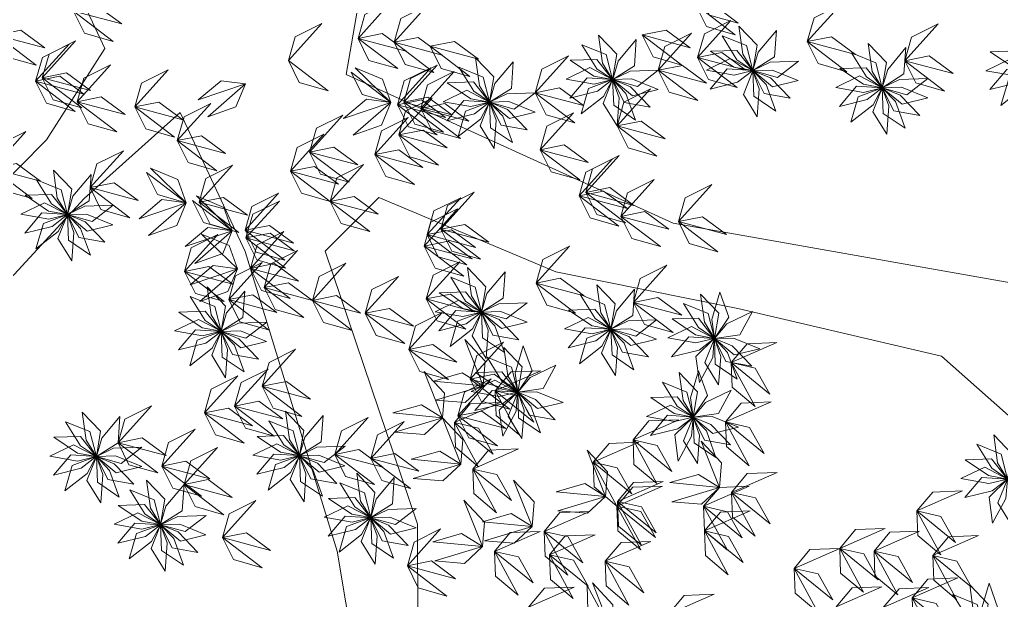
# Model space of a CAD drawing. Header units: inches. Extents: x -173 to 14008, y -3334 to 10368.
# Drawn here: x 6610.5 to 6728.7, y 7983.3 to 8053.2 of the extents above; entities that cross this region are included whole.
import ezdxf

# ---------------------------------------------------------------- set-up
doc = ezdxf.new("R2010")
doc.units = ezdxf.units.IN
doc.header["$MEASUREMENT"] = 0
doc.layers.add('ARREDAMENTO', color=8, linetype='Continuous', lineweight=18)

msp = doc.modelspace()

# ---------------------------------------------------------------- linework, layer by layer
at = {"layer": 'ARREDAMENTO', "linetype": 'Continuous', "lineweight": 0}
for points in [[(6749.89, 8017.94), (6689.24, 8028.67), (6649.84, 8046.57), (6656.78, 8086.57), (6684.99, 8127.3), (6710.78, 8127.4), (6734.62, 8133.3)], [(6539.93, 8123.53), (6550.28, 8115.18), (6563.2, 8108.78), (6573.54, 8103.67), (6580.66, 8095.31), (6593.62, 8079.24), (6603.33, 8069.61), (6616.91, 8058.05), (6620.81, 8049.68), (6613.76, 8038.7), (6600.92, 8025.75), (6589.34, 8018.62), (6551.93, 8021.05), (6535.82, 8017.77)], [(6535.21, 8010.03), (6560.35, 8012.06), (6586.79, 8010.22), (6600.97, 8012.86), (6618.3, 8031.62), (6629.87, 8041.98), (6637.67, 8025.25), (6648.77, 7989.18), (6654.05, 7957.61)], [(6658.57, 7956.98), (6658.43, 7992.44), (6647.34, 8025.28), (6653.77, 8031.76), (6675.08, 8022.81), (6697.02, 8018.38), (6721.54, 8012.67), (6733.83, 8001.76), (6739.04, 7989.53), (6743, 7965.04)]]:
    msp.add_lwpolyline(points, dxfattribs=at)
at = {"layer": 'ARREDAMENTO', "lineweight": 0}
for points in [[(6692.29, 8056.35), (6693.61, 8053.7), (6697.06, 8052.72), (6692.29, 8056.35)], [(6651.28, 8050.91), (6652.09, 8053.77), (6655.3, 8055.37), (6651.28, 8050.91)], [(6691.9, 8054.98), (6693.22, 8052.33), (6696.68, 8051.35), (6691.9, 8054.98)], [(6617.03, 8054.18), (6619.94, 8054.76), (6622.83, 8052.64), (6617.03, 8054.18)], [(6617.03, 8054.18), (6618.35, 8051.53), (6621.81, 8050.55), (6617.03, 8054.18)], [(6655.63, 8050.44), (6656.44, 8053.29), (6659.65, 8054.89), (6655.63, 8050.44)], [(6705.38, 8050.52), (6706.19, 8053.37), (6709.4, 8054.97), (6705.38, 8050.52)], [(6642.89, 8048.24), (6643.7, 8051.1), (6646.91, 8052.7), (6642.89, 8048.24)], [(6692.17, 8048.62), (6692.98, 8051.47), (6696.19, 8053.07), (6692.17, 8048.62)], [(6717.13, 8048.2), (6717.94, 8051.06), (6721.15, 8052.66), (6717.13, 8048.2)], [(6607.76, 8051.3), (6610.67, 8051.88), (6613.56, 8049.76), (6607.76, 8051.3)], [(6651.28, 8050.91), (6654.19, 8051.5), (6657.08, 8049.37), (6651.28, 8050.91)], [(6685.49, 8051.32), (6688.4, 8051.91), (6691.29, 8049.78), (6685.49, 8051.32)], [(6687.44, 8047.07), (6688.24, 8049.93), (6691.45, 8051.53), (6687.44, 8047.07)], [(6697.13, 8052.38), (6697.61, 8049), (6698.82, 8047.04), (6699.34, 8050.08), (6697.13, 8052.38)], [(6701.66, 8051.86), (6699.47, 8049.25), (6698.83, 8047.04), (6701.43, 8048.69), (6701.66, 8051.86)], [(6607.76, 8051.3), (6609.08, 8048.64), (6612.54, 8047.67), (6607.76, 8051.3)], [(6613.26, 8046.16), (6614.07, 8049.01), (6617.28, 8050.61), (6613.26, 8046.16)], [(6651.28, 8050.91), (6652.6, 8048.26), (6656.06, 8047.28), (6651.28, 8050.91)], [(6655.63, 8050.44), (6658.54, 8051.02), (6661.43, 8048.89), (6655.63, 8050.44)], [(6655.63, 8050.44), (6656.95, 8047.78), (6660.41, 8046.8), (6655.63, 8050.44)], [(6659.98, 8049.96), (6662.89, 8050.54), (6665.78, 8048.41), (6659.98, 8049.96)], [(6680.25, 8051.3), (6680.73, 8047.92), (6681.94, 8045.96), (6682.46, 8049), (6680.25, 8051.3)], [(6684.79, 8050.78), (6682.59, 8048.17), (6681.95, 8045.96), (6684.56, 8047.61), (6684.79, 8050.78)], [(6685.49, 8051.32), (6686.81, 8048.67), (6690.27, 8047.69), (6685.49, 8051.32)], [(6695.11, 8051.23), (6696.91, 8048.34), (6698.82, 8047.04), (6698.05, 8050.03), (6695.11, 8051.23)], [(6705.38, 8050.52), (6708.29, 8051.11), (6711.18, 8048.98), (6705.38, 8050.52)], [(6705.38, 8050.52), (6706.7, 8047.87), (6710.15, 8046.89), (6705.38, 8050.52)], [(6712.72, 8050.3), (6713.19, 8046.93), (6714.41, 8044.97), (6714.92, 8048.01), (6712.72, 8050.3)], [(6612.46, 8045.75), (6613.27, 8048.61), (6616.48, 8050.21), (6612.46, 8045.75)], [(6659.98, 8049.96), (6661.3, 8047.3), (6664.76, 8046.33), (6659.98, 8049.96)], [(6678.23, 8050.15), (6680.03, 8047.26), (6681.94, 8045.96), (6681.17, 8048.95), (6678.23, 8050.15)], [(6692.17, 8048.62), (6695.07, 8049.2), (6697.96, 8047.08), (6692.17, 8048.62)], [(6693.72, 8049.35), (6696.55, 8047.45), (6698.82, 8047.04), (6696.9, 8049.46), (6693.72, 8049.35)], [(6710.69, 8049.16), (6712.49, 8046.26), (6714.4, 8044.97), (6713.64, 8047.96), (6710.69, 8049.16)], [(6717.25, 8049.79), (6715.06, 8047.18), (6714.41, 8044.96), (6717.02, 8046.62), (6717.25, 8049.79)], [(6727.39, 8049.3), (6730.21, 8047.39), (6732.48, 8046.99), (6730.57, 8049.4), (6727.39, 8049.3)], [(6642.89, 8048.24), (6644.21, 8045.59), (6647.67, 8044.61), (6642.89, 8048.24)], [(6665.44, 8048.58), (6665.91, 8045.21), (6667.13, 8043.25), (6667.64, 8046.29), (6665.44, 8048.58)], [(6669.97, 8048.07), (6667.77, 8045.46), (6667.13, 8043.24), (6669.74, 8044.89), (6669.97, 8048.07)], [(6672.62, 8044.36), (6673.42, 8047.21), (6676.63, 8048.81), (6672.62, 8044.36)], [(6676.84, 8048.27), (6679.67, 8046.37), (6681.94, 8045.96), (6680.02, 8048.38), (6676.84, 8048.27)], [(6692.17, 8048.62), (6693.49, 8045.96), (6696.94, 8044.99), (6692.17, 8048.62)], [(6693.22, 8047.08), (6696.57, 8046.49), (6698.81, 8047.04), (6696.08, 8048.47), (6693.22, 8047.08)], [(6704.31, 8048.15), (6700.91, 8048.03), (6698.83, 8047.03), (6701.8, 8046.2), (6704.31, 8048.15)], [(6717.13, 8048.2), (6720.04, 8048.79), (6722.93, 8046.66), (6717.13, 8048.2)], [(6717.13, 8048.2), (6718.45, 8045.55), (6721.91, 8044.57), (6717.13, 8048.2)], [(6726.88, 8047.02), (6730.24, 8046.43), (6732.48, 8046.98), (6729.75, 8048.41), (6726.88, 8047.02)], [(6613.26, 8046.16), (6616.17, 8046.75), (6619.06, 8044.62), (6613.26, 8046.16)], [(6617.47, 8043.28), (6618.27, 8046.13), (6621.48, 8047.73), (6617.47, 8043.28)], [(6624.4, 8042.66), (6625.21, 8045.51), (6628.42, 8047.11), (6624.4, 8042.66)], [(6650.46, 8046.82), (6651.78, 8044.17), (6655.23, 8043.19), (6650.46, 8046.82)], [(6655.23, 8043.19), (6654.23, 8045.98), (6650.92, 8047.36), (6655.23, 8043.19)], [(6656.02, 8042.92), (6656.82, 8045.78), (6660.04, 8047.38), (6656.02, 8042.92)], [(6656.8, 8043.24), (6657.6, 8046.09), (6660.82, 8047.69), (6656.8, 8043.24)], [(6658.84, 8042.48), (6659.64, 8045.33), (6662.86, 8046.93), (6658.84, 8042.48)], [(6663.41, 8047.43), (6665.21, 8044.54), (6667.12, 8043.25), (6666.35, 8046.23), (6663.41, 8047.43)], [(6676.34, 8046), (6679.7, 8045.41), (6681.94, 8045.96), (6679.2, 8047.39), (6676.34, 8046)], [(6687.44, 8047.07), (6684.03, 8046.95), (6681.95, 8045.95), (6684.92, 8045.12), (6687.44, 8047.07)], [(6687.44, 8047.07), (6690.34, 8047.66), (6693.23, 8045.53), (6687.44, 8047.07)], [(6687.44, 8047.07), (6688.76, 8044.42), (6692.21, 8043.44), (6687.44, 8047.07)], [(6693.68, 8044.79), (6696.99, 8045.62), (6698.81, 8047.03), (6695.73, 8047.23), (6693.68, 8044.79)], [(6699.36, 8041.45), (6699.6, 8044.85), (6698.82, 8047.02), (6697.68, 8044.16), (6699.36, 8041.45)], [(6701.58, 8042.16), (6700.42, 8045.36), (6698.82, 8047.02), (6698.95, 8043.94), (6701.58, 8042.16)], [(6704.29, 8045.82), (6701.13, 8047.1), (6698.83, 8047.03), (6701.2, 8045.06), (6704.29, 8045.82)], [(6703.33, 8043.7), (6700.96, 8046.15), (6698.83, 8047.02), (6700.2, 8044.26), (6703.33, 8043.7)], [(6709.3, 8047.28), (6712.13, 8045.38), (6714.4, 8044.97), (6712.48, 8047.38), (6709.3, 8047.28)], [(6727.35, 8044.74), (6730.66, 8045.56), (6732.48, 8046.98), (6729.4, 8047.17), (6727.35, 8044.74)], [(6728.7, 8042.84), (6731.39, 8044.94), (6732.48, 8046.98), (6729.59, 8045.9), (6728.7, 8042.84)], [(6612.46, 8045.75), (6615.36, 8046.34), (6618.25, 8044.21), (6612.46, 8045.75)], [(6612.46, 8045.75), (6613.78, 8043.1), (6617.23, 8042.12), (6612.46, 8045.75)], [(6613.26, 8046.16), (6614.58, 8043.51), (6618.04, 8042.53), (6613.26, 8046.16)], [(6637.72, 8045.42), (6634.78, 8045.81), (6632.04, 8043.49), (6637.72, 8045.42)], [(6662.02, 8045.56), (6664.85, 8043.65), (6667.12, 8043.24), (6665.2, 8045.66), (6662.02, 8045.56)], [(6676.8, 8043.72), (6680.11, 8044.54), (6681.93, 8045.95), (6678.86, 8046.15), (6676.8, 8043.72)], [(6678.16, 8041.82), (6680.84, 8043.92), (6681.93, 8045.95), (6679.04, 8044.87), (6678.16, 8041.82)], [(6682.48, 8040.37), (6682.72, 8043.77), (6681.94, 8045.94), (6680.8, 8043.08), (6682.48, 8040.37)], [(6684.71, 8041.08), (6683.54, 8044.28), (6681.94, 8045.94), (6682.07, 8042.86), (6684.71, 8041.08)], [(6687.42, 8044.74), (6684.26, 8046.02), (6681.95, 8045.95), (6684.33, 8043.98), (6687.42, 8044.74)], [(6686.45, 8042.62), (6684.08, 8045.07), (6681.95, 8045.94), (6683.32, 8043.18), (6686.45, 8042.62)], [(6708.8, 8045.01), (6712.16, 8044.41), (6714.4, 8044.96), (6711.66, 8046.39), (6708.8, 8045.01)], [(6719.9, 8046.08), (6716.49, 8045.96), (6714.41, 8044.96), (6717.38, 8044.13), (6719.9, 8046.08)], [(6637.72, 8045.42), (6636.58, 8042.68), (6633.2, 8041.48), (6637.72, 8045.42)], [(6661.52, 8043.28), (6664.88, 8042.69), (6667.12, 8043.24), (6664.38, 8044.67), (6661.52, 8043.28)], [(6672.62, 8044.36), (6669.21, 8044.24), (6667.13, 8043.23), (6670.1, 8042.4), (6672.62, 8044.36)], [(6672.62, 8044.36), (6675.52, 8044.94), (6678.41, 8042.81), (6672.62, 8044.36)], [(6672.62, 8044.36), (6673.94, 8041.7), (6677.39, 8040.73), (6672.62, 8044.36)], [(6682.48, 8040.37), (6683.29, 8043.23), (6686.5, 8044.83), (6682.48, 8040.37)], [(6709.27, 8042.72), (6712.57, 8043.55), (6714.4, 8044.96), (6711.32, 8045.15), (6709.27, 8042.72)], [(6710.62, 8040.83), (6713.31, 8042.92), (6714.4, 8044.96), (6711.51, 8043.88), (6710.62, 8040.83)], [(6714.95, 8039.38), (6715.18, 8042.78), (6714.4, 8044.95), (6713.27, 8042.08), (6714.95, 8039.38)], [(6719.88, 8043.75), (6716.72, 8045.03), (6714.41, 8044.95), (6716.79, 8042.99), (6719.88, 8043.75)], [(6717.17, 8040.08), (6716, 8043.29), (6714.41, 8044.95), (6714.53, 8041.87), (6717.17, 8040.08)], [(6718.91, 8041.63), (6716.54, 8044.08), (6714.41, 8044.95), (6715.78, 8042.19), (6718.91, 8041.63)], [(6617.47, 8043.28), (6620.37, 8043.86), (6623.26, 8041.73), (6617.47, 8043.28)], [(6617.47, 8043.28), (6618.79, 8040.62), (6622.24, 8039.64), (6617.47, 8043.28)], [(6624.4, 8042.66), (6627.31, 8043.24), (6630.2, 8041.11), (6624.4, 8042.66)], [(6655.23, 8043.19), (6652.29, 8043.58), (6649.55, 8041.26), (6655.23, 8043.19)], [(6655.23, 8043.19), (6654.09, 8040.45), (6650.71, 8039.25), (6655.23, 8043.19)], [(6656.02, 8042.92), (6658.92, 8043.51), (6661.81, 8041.38), (6656.02, 8042.92)], [(6656.2, 8039.28), (6657.01, 8042.13), (6660.22, 8043.73), (6656.2, 8039.28)], [(6656.8, 8043.24), (6659.7, 8043.83), (6662.59, 8041.7), (6656.8, 8043.24)], [(6656.8, 8043.24), (6658.12, 8040.59), (6661.57, 8039.61), (6656.8, 8043.24)], [(6661.98, 8041), (6665.29, 8041.82), (6667.11, 8043.24), (6664.04, 8043.43), (6661.98, 8041)], [(6663.34, 8039.1), (6666.03, 8041.2), (6667.12, 8043.23), (6664.22, 8042.16), (6663.34, 8039.1)], [(6667.66, 8037.66), (6667.9, 8041.06), (6667.12, 8043.23), (6665.98, 8040.36), (6667.66, 8037.66)], [(6669.89, 8038.36), (6668.72, 8041.56), (6667.12, 8043.23), (6667.25, 8040.15), (6669.89, 8038.36)], [(6672.6, 8042.03), (6669.44, 8043.3), (6667.13, 8043.23), (6669.51, 8041.26), (6672.6, 8042.03)], [(6671.63, 8039.91), (6669.26, 8042.36), (6667.13, 8043.23), (6668.5, 8040.47), (6671.63, 8039.91)], [(6624.4, 8042.66), (6625.72, 8040), (6629.17, 8039.03), (6624.4, 8042.66)], [(6629.52, 8038.61), (6630.33, 8041.46), (6633.54, 8043.06), (6629.52, 8038.61)], [(6656.02, 8042.92), (6657.34, 8040.27), (6660.79, 8039.29), (6656.02, 8042.92)], [(6658.84, 8042.48), (6661.74, 8043.06), (6664.63, 8040.94), (6658.84, 8042.48)], [(6658.84, 8042.48), (6660.16, 8039.82), (6663.61, 8038.85), (6658.84, 8042.48)], [(6645.45, 8037.23), (6646.26, 8040.08), (6649.47, 8041.68), (6645.45, 8037.23)], [(6653.29, 8036.93), (6654.1, 8039.78), (6657.31, 8041.38), (6653.29, 8036.93)], [(6673.21, 8037.49), (6674.02, 8040.35), (6677.23, 8041.94), (6673.21, 8037.49)], [(6682.48, 8040.37), (6685.39, 8040.96), (6688.28, 8038.83), (6682.48, 8040.37)], [(6607.26, 8035.26), (6608.07, 8038.11), (6611.28, 8039.71), (6607.26, 8035.26)], [(6656.2, 8039.28), (6659.11, 8039.87), (6662, 8037.74), (6656.2, 8039.28)], [(6682.48, 8040.37), (6683.8, 8037.72), (6687.26, 8036.74), (6682.48, 8040.37)], [(6629.52, 8038.61), (6632.43, 8039.19), (6635.32, 8037.06), (6629.52, 8038.61)], [(6629.52, 8038.61), (6630.84, 8035.95), (6634.29, 8034.97), (6629.52, 8038.61)], [(6643.14, 8034.91), (6643.95, 8037.76), (6647.16, 8039.36), (6643.14, 8034.91)], [(6656.2, 8039.28), (6657.52, 8036.63), (6660.97, 8035.65), (6656.2, 8039.28)], [(6619.01, 8032.94), (6619.82, 8035.79), (6623.03, 8037.39), (6619.01, 8032.94)], [(6645.45, 8037.23), (6648.36, 8037.81), (6651.25, 8035.68), (6645.45, 8037.23)], [(6653.29, 8036.93), (6656.2, 8037.51), (6659.08, 8035.38), (6653.29, 8036.93)], [(6673.21, 8037.49), (6676.12, 8038.08), (6679.01, 8035.95), (6673.21, 8037.49)], [(6673.21, 8037.49), (6674.53, 8034.84), (6677.99, 8033.86), (6673.21, 8037.49)], [(6645.45, 8037.23), (6646.77, 8034.57), (6650.22, 8033.6), (6645.45, 8037.23)], [(6653.29, 8036.93), (6654.61, 8034.27), (6658.06, 8033.3), (6653.29, 8036.93)], [(6677.91, 8031.95), (6678.72, 8034.8), (6681.93, 8036.4), (6677.91, 8031.95)], [(6678.71, 8032.36), (6679.52, 8035.21), (6682.73, 8036.81), (6678.71, 8032.36)], [(6607.26, 8035.26), (6610.17, 8035.84), (6613.06, 8033.71), (6607.26, 8035.26)], [(6607.26, 8035.26), (6608.58, 8032.6), (6612.03, 8031.63), (6607.26, 8035.26)], [(6614.6, 8035.04), (6615.07, 8031.66), (6616.29, 8029.7), (6616.8, 8032.74), (6614.6, 8035.04)], [(6630.59, 8031.13), (6629.6, 8033.92), (6626.29, 8035.3), (6630.59, 8031.13)], [(6632.16, 8031.18), (6632.97, 8034.03), (6636.18, 8035.63), (6632.16, 8031.18)], [(6632.16, 8031.18), (6632.97, 8034.03), (6636.18, 8035.63), (6632.16, 8031.18)], [(6643.14, 8034.91), (6646.05, 8035.49), (6648.94, 8033.37), (6643.14, 8034.91)], [(6643.14, 8034.91), (6644.46, 8032.26), (6647.91, 8031.28), (6643.14, 8034.91)], [(6647.91, 8031.28), (6648.72, 8034.13), (6651.93, 8035.73), (6647.91, 8031.28)], [(6612.57, 8033.89), (6614.38, 8031), (6616.28, 8029.7), (6615.52, 8032.69), (6612.57, 8033.89)], [(6619.13, 8034.53), (6616.94, 8031.91), (6616.29, 8029.7), (6618.9, 8031.35), (6619.13, 8034.53)], [(6625.82, 8034.76), (6627.14, 8032.1), (6630.59, 8031.13), (6625.82, 8034.76)], [(6682.92, 8029.47), (6683.72, 8032.32), (6686.93, 8033.92), (6682.92, 8029.47)], [(6619.01, 8032.94), (6621.92, 8033.52), (6624.81, 8031.4), (6619.01, 8032.94)], [(6619.01, 8032.94), (6620.33, 8030.29), (6623.79, 8029.31), (6619.01, 8032.94)], [(6677.91, 8031.95), (6680.82, 8032.53), (6683.71, 8030.41), (6677.91, 8031.95)], [(6678.71, 8032.36), (6681.62, 8032.94), (6684.51, 8030.81), (6678.71, 8032.36)], [(6689.85, 8028.85), (6690.66, 8031.7), (6693.87, 8033.3), (6689.85, 8028.85)], [(6611.18, 8032.02), (6614.01, 8030.11), (6616.28, 8029.7), (6614.36, 8032.12), (6611.18, 8032.02)], [(6630.59, 8031.13), (6627.66, 8031.52), (6624.91, 8029.2), (6630.59, 8031.13)], [(6631.36, 8031.39), (6632.68, 8028.74), (6636.13, 8027.76), (6631.36, 8031.39)], [(6636.13, 8027.76), (6635.14, 8030.56), (6631.83, 8031.94), (6636.13, 8027.76)], [(6632.16, 8031.18), (6635.07, 8031.76), (6637.96, 8029.64), (6632.16, 8031.18)], [(6632.16, 8031.18), (6635.07, 8031.76), (6637.96, 8029.64), (6632.16, 8031.18)], [(6637.7, 8027.82), (6638.51, 8030.67), (6641.72, 8032.27), (6637.7, 8027.82)], [(6647.91, 8031.28), (6650.82, 8031.86), (6653.71, 8029.74), (6647.91, 8031.28)], [(6659.62, 8027.28), (6660.42, 8030.13), (6663.64, 8031.73), (6659.62, 8027.28)], [(6661.24, 8027.94), (6662.05, 8030.79), (6665.26, 8032.39), (6661.24, 8027.94)], [(6677.91, 8031.95), (6679.23, 8029.3), (6682.68, 8028.32), (6677.91, 8031.95)], [(6678.71, 8032.36), (6680.03, 8029.7), (6683.49, 8028.72), (6678.71, 8032.36)], [(6610.68, 8029.74), (6614.04, 8029.15), (6616.28, 8029.7), (6613.54, 8031.13), (6610.68, 8029.74)], [(6621.78, 8030.82), (6618.37, 8030.7), (6616.29, 8029.69), (6619.27, 8028.86), (6621.78, 8030.82)], [(6630.59, 8031.13), (6629.45, 8028.39), (6626.07, 8027.19), (6630.59, 8031.13)], [(6632.16, 8031.18), (6633.48, 8028.53), (6636.94, 8027.55), (6632.16, 8031.18)], [(6632.16, 8031.18), (6633.48, 8028.53), (6636.94, 8027.55), (6632.16, 8031.18)], [(6637.79, 8026.88), (6638.6, 8029.73), (6641.81, 8031.33), (6637.79, 8026.88)], [(6647.91, 8031.28), (6649.24, 8028.62), (6652.69, 8027.65), (6647.91, 8031.28)], [(6659.23, 8025.91), (6660.04, 8028.77), (6663.25, 8030.37), (6659.23, 8025.91)], [(6611.15, 8027.46), (6614.45, 8028.28), (6616.28, 8029.7), (6613.2, 8029.89), (6611.15, 8027.46)], [(6612.5, 8025.56), (6615.19, 8027.66), (6616.28, 8029.69), (6613.39, 8028.62), (6612.5, 8025.56)], [(6616.83, 8024.12), (6617.06, 8027.52), (6616.28, 8029.69), (6615.15, 8026.82), (6616.83, 8024.12)], [(6621.76, 8028.48), (6618.6, 8029.76), (6616.29, 8029.69), (6618.67, 8027.72), (6621.76, 8028.48)], [(6619.05, 8024.82), (6617.88, 8028.02), (6616.29, 8029.69), (6616.42, 8026.6), (6619.05, 8024.82)], [(6620.79, 8026.36), (6618.43, 8028.82), (6616.29, 8029.69), (6617.66, 8026.92), (6620.79, 8026.36)], [(6682.92, 8029.47), (6685.82, 8030.05), (6688.71, 8027.93), (6682.92, 8029.47)], [(6682.92, 8029.47), (6684.24, 8026.82), (6687.69, 8025.84), (6682.92, 8029.47)], [(6689.85, 8028.85), (6692.76, 8029.44), (6695.65, 8027.31), (6689.85, 8028.85)], [(6636.13, 8027.76), (6633.19, 8028.15), (6630.45, 8025.84), (6636.13, 8027.76)], [(6637.7, 8027.82), (6640.61, 8028.4), (6643.5, 8026.27), (6637.7, 8027.82)], [(6637.7, 8027.82), (6639.02, 8025.16), (6642.47, 8024.19), (6637.7, 8027.82)], [(6659.62, 8027.28), (6662.52, 8027.87), (6665.41, 8025.74), (6659.62, 8027.28)], [(6661.24, 8027.94), (6664.15, 8028.52), (6667.04, 8026.39), (6661.24, 8027.94)], [(6661.24, 8027.94), (6662.56, 8025.28), (6666.01, 8024.31), (6661.24, 8027.94)], [(6689.85, 8028.85), (6691.17, 8026.2), (6694.62, 8025.22), (6689.85, 8028.85)], [(6630.39, 8022.85), (6631.2, 8025.7), (6634.41, 8027.3), (6630.39, 8022.85)], [(6636.13, 8027.76), (6634.99, 8025.03), (6631.61, 8023.82), (6636.13, 8027.76)], [(6636.76, 8023.17), (6635.76, 8025.96), (6632.45, 8027.34), (6636.76, 8023.17)], [(6637.79, 8026.88), (6640.7, 8027.46), (6643.59, 8025.34), (6637.79, 8026.88)], [(6637.79, 8026.88), (6639.11, 8024.23), (6642.56, 8023.25), (6637.79, 8026.88)], [(6638.32, 8023.22), (6639.13, 8026.07), (6642.34, 8027.67), (6638.32, 8023.22)], [(6659.62, 8027.28), (6660.94, 8024.63), (6664.39, 8023.65), (6659.62, 8027.28)], [(6659.23, 8025.91), (6662.14, 8026.5), (6665.03, 8024.37), (6659.23, 8025.91)], [(6659.23, 8025.91), (6660.55, 8023.26), (6664.01, 8022.28), (6659.23, 8025.91)], [(6672.71, 8021.45), (6673.52, 8024.3), (6676.73, 8025.9), (6672.71, 8021.45)], [(6639.99, 8020.92), (6640.8, 8023.77), (6644.01, 8025.37), (6639.99, 8020.92)], [(6630.39, 8022.85), (6633.3, 8023.43), (6636.19, 8021.31), (6630.39, 8022.85)], [(6636.76, 8023.17), (6633.82, 8023.56), (6631.08, 8021.24), (6636.76, 8023.17)], [(6636.76, 8023.17), (6635.62, 8020.43), (6632.24, 8019.23), (6636.76, 8023.17)], [(6635.72, 8019.46), (6636.53, 8022.31), (6639.74, 8023.91), (6635.72, 8019.46)], [(6638.32, 8023.22), (6641.23, 8023.81), (6644.12, 8021.68), (6638.32, 8023.22)], [(6638.32, 8023.22), (6639.64, 8020.57), (6643.1, 8019.59), (6638.32, 8023.22)], [(6645.79, 8019.37), (6646.6, 8022.23), (6649.81, 8023.83), (6645.79, 8019.37)], [(6659.5, 8019.55), (6660.31, 8022.4), (6663.52, 8024), (6659.5, 8019.55)], [(6664.46, 8023.31), (6664.94, 8019.93), (6666.15, 8017.97), (6666.67, 8021.01), (6664.46, 8023.31)], [(6684.46, 8019.13), (6685.27, 8021.99), (6688.48, 8023.59), (6684.46, 8019.13)], [(6630.39, 8022.85), (6631.71, 8020.19), (6635.17, 8019.22), (6630.39, 8022.85)], [(6652.15, 8017.81), (6652.96, 8020.66), (6656.17, 8022.26), (6652.15, 8017.81)], [(6662.44, 8022.16), (6664.24, 8019.27), (6666.15, 8017.97), (6665.38, 8020.96), (6662.44, 8022.16)], [(6668.99, 8022.79), (6666.8, 8020.18), (6666.16, 8017.97), (6668.76, 8019.62), (6668.99, 8022.79)], [(6672.71, 8021.45), (6675.62, 8022.04), (6678.51, 8019.91), (6672.71, 8021.45)], [(6633.11, 8020.99), (6633.59, 8017.61), (6634.8, 8015.65), (6635.32, 8018.69), (6633.11, 8020.99)], [(6639.99, 8020.92), (6642.9, 8021.5), (6645.79, 8019.37), (6639.99, 8020.92)], [(6639.99, 8020.92), (6641.32, 8018.26), (6644.77, 8017.29), (6639.99, 8020.92)], [(6672.71, 8021.45), (6674.03, 8018.8), (6677.48, 8017.82), (6672.71, 8021.45)], [(6680.05, 8021.23), (6680.52, 8017.86), (6681.74, 8015.9), (6682.25, 8018.94), (6680.05, 8021.23)], [(6684.58, 8020.72), (6682.39, 8018.11), (6681.74, 8015.89), (6684.35, 8017.55), (6684.58, 8020.72)], [(6631.08, 8019.84), (6632.89, 8016.95), (6634.8, 8015.65), (6634.03, 8018.64), (6631.08, 8019.84)], [(6637.64, 8020.47), (6635.45, 8017.86), (6634.81, 8015.65), (6637.41, 8017.3), (6637.64, 8020.47)], [(6635.72, 8019.46), (6638.63, 8020.04), (6641.52, 8017.91), (6635.72, 8019.46)], [(6645.79, 8019.37), (6648.7, 8019.96), (6651.59, 8017.83), (6645.79, 8019.37)], [(6659.5, 8019.55), (6662.41, 8020.13), (6665.3, 8018.01), (6659.5, 8019.55)], [(6659.5, 8019.55), (6660.82, 8016.89), (6664.27, 8015.92), (6659.5, 8019.55)], [(6661.05, 8020.28), (6663.88, 8018.38), (6666.15, 8017.97), (6664.23, 8020.39), (6661.05, 8020.28)], [(6678.02, 8020.09), (6679.83, 8017.19), (6681.73, 8015.9), (6680.97, 8018.89), (6678.02, 8020.09)], [(6684.46, 8019.13), (6687.37, 8019.72), (6690.26, 8017.59), (6684.46, 8019.13)], [(6692.53, 8020.13), (6692.98, 8016.76), (6694.19, 8014.79), (6694.72, 8017.83), (6692.53, 8020.13)], [(6694.85, 8020.35), (6693.89, 8017.08), (6694.19, 8014.79), (6695.91, 8017.35), (6694.85, 8020.35)], [(6635.72, 8019.46), (6637.04, 8016.8), (6640.5, 8015.83), (6635.72, 8019.46)], [(6645.79, 8019.37), (6647.11, 8016.72), (6650.56, 8015.74), (6645.79, 8019.37)], [(6652.15, 8017.81), (6655.06, 8018.39), (6657.95, 8016.26), (6652.15, 8017.81)], [(6660.55, 8018.01), (6663.9, 8017.42), (6666.14, 8017.97), (6663.41, 8019.4), (6660.55, 8018.01)], [(6671.64, 8019.08), (6668.24, 8018.96), (6666.16, 8017.96), (6669.13, 8017.13), (6671.64, 8019.08)], [(6684.46, 8019.13), (6685.78, 8016.48), (6689.24, 8015.5), (6684.46, 8019.13)], [(6690.49, 8018.99), (6692.29, 8016.1), (6694.19, 8014.79), (6693.43, 8017.78), (6690.49, 8018.99)], [(6629.7, 8017.96), (6632.53, 8016.06), (6634.8, 8015.65), (6632.88, 8018.07), (6629.7, 8017.96)], [(6652.15, 8017.81), (6653.48, 8015.15), (6656.93, 8014.18), (6652.15, 8017.81)], [(6657.39, 8013.47), (6658.2, 8016.32), (6661.41, 8017.92), (6657.39, 8013.47)], [(6661.01, 8015.72), (6664.32, 8016.55), (6666.14, 8017.96), (6663.07, 8018.16), (6661.01, 8015.72)], [(6662.37, 8013.83), (6665.05, 8015.93), (6666.14, 8017.96), (6663.25, 8016.88), (6662.37, 8013.83)], [(6666.69, 8012.38), (6666.93, 8015.78), (6666.15, 8017.95), (6665.01, 8015.09), (6666.69, 8012.38)], [(6668.92, 8013.09), (6667.75, 8016.29), (6666.15, 8017.95), (6666.28, 8014.87), (6668.92, 8013.09)], [(6671.63, 8016.75), (6668.47, 8018.03), (6666.16, 8017.96), (6668.54, 8015.99), (6671.63, 8016.75)], [(6670.66, 8014.63), (6668.29, 8017.08), (6666.16, 8017.95), (6667.53, 8015.19), (6670.66, 8014.63)], [(6676.13, 8015.94), (6679.49, 8015.34), (6681.73, 8015.89), (6678.99, 8017.32), (6676.13, 8015.94)], [(6676.63, 8018.21), (6679.46, 8016.3), (6681.73, 8015.9), (6679.81, 8018.31), (6676.63, 8018.21)], [(6689.1, 8017.13), (6691.92, 8015.21), (6694.18, 8014.79), (6692.28, 8017.22), (6689.1, 8017.13)], [(6698.77, 8018.02), (6695.7, 8016.54), (6694.2, 8014.78), (6697.25, 8015.22), (6698.77, 8018.02)], [(6629.2, 8015.69), (6632.55, 8015.1), (6634.79, 8015.65), (6632.06, 8017.08), (6629.2, 8015.69)], [(6640.29, 8016.76), (6636.89, 8016.64), (6634.81, 8015.64), (6637.78, 8014.81), (6640.29, 8016.76)], [(6676.6, 8013.65), (6679.9, 8014.48), (6681.73, 8015.89), (6678.65, 8016.08), (6676.6, 8013.65)], [(6687.23, 8017.01), (6683.82, 8016.89), (6681.74, 8015.89), (6684.72, 8015.06), (6687.23, 8017.01)], [(6688.58, 8014.85), (6691.94, 8014.25), (6694.18, 8014.79), (6691.45, 8016.23), (6688.58, 8014.85)], [(6629.66, 8013.4), (6632.97, 8014.23), (6634.79, 8015.64), (6631.71, 8015.84), (6629.66, 8013.4)], [(6631.02, 8011.51), (6633.7, 8013.61), (6634.79, 8015.64), (6631.9, 8014.56), (6631.02, 8011.51)], [(6635.34, 8010.06), (6635.58, 8013.46), (6634.8, 8015.63), (6633.66, 8012.77), (6635.34, 8010.06)], [(6637.56, 8010.77), (6636.4, 8013.97), (6634.8, 8015.63), (6634.93, 8012.55), (6637.56, 8010.77)], [(6639.31, 8012.31), (6636.94, 8014.76), (6634.8, 8015.63), (6636.18, 8012.87), (6639.31, 8012.31)], [(6640.27, 8014.43), (6637.11, 8015.71), (6634.81, 8015.64), (6637.18, 8013.67), (6640.27, 8014.43)], [(6677.95, 8011.75), (6680.64, 8013.85), (6681.73, 8015.89), (6678.84, 8014.81), (6677.95, 8011.75)], [(6682.28, 8010.31), (6682.51, 8013.71), (6681.73, 8015.88), (6680.6, 8013.01), (6682.28, 8010.31)], [(6687.21, 8014.68), (6684.05, 8015.96), (6681.74, 8015.88), (6684.12, 8013.92), (6687.21, 8014.68)], [(6684.5, 8011.01), (6683.33, 8014.22), (6681.74, 8015.88), (6681.87, 8012.8), (6684.5, 8011.01)], [(6686.24, 8012.56), (6683.88, 8015.01), (6681.74, 8015.88), (6683.11, 8013.12), (6686.24, 8012.56)], [(6689.04, 8012.57), (6692.35, 8013.38), (6694.18, 8014.78), (6691.1, 8014.99), (6689.04, 8012.57)], [(6699.66, 8013.55), (6696.5, 8014.84), (6694.2, 8014.78), (6696.56, 8012.8), (6699.66, 8013.55)], [(6657.39, 8013.47), (6660.3, 8014.05), (6663.19, 8011.92), (6657.39, 8013.47)], [(6666.34, 8009.08), (6666.58, 8012.04), (6664.13, 8014.66), (6666.34, 8009.08)], [(6664.78, 8009.9), (6665.58, 8012.75), (6668.79, 8014.35), (6664.78, 8009.9)], [(6668.85, 8013.68), (6669.3, 8010.3), (6670.51, 8008.33), (6671.04, 8011.37), (6668.85, 8013.68)], [(6671.17, 8013.89), (6670.21, 8010.62), (6670.51, 8008.33), (6672.23, 8010.89), (6671.17, 8013.89)], [(6692.39, 8009.47), (6694, 8012.48), (6694.18, 8014.78), (6691.97, 8012.63), (6692.39, 8009.47)], [(6694.7, 8009.2), (6694.96, 8012.6), (6694.19, 8014.77), (6693.04, 8011.91), (6694.7, 8009.2)], [(6696.93, 8009.89), (6695.78, 8013.1), (6694.19, 8014.77), (6694.3, 8011.69), (6696.93, 8009.89)], [(6698.68, 8011.43), (6696.32, 8013.89), (6694.19, 8014.77), (6695.55, 8012), (6698.68, 8011.43)], [(6696.22, 8011.88), (6698.12, 8014.15), (6701.71, 8014.29), (6696.22, 8011.88)], [(6639.75, 8009.03), (6640.56, 8011.89), (6643.77, 8013.48), (6639.75, 8009.03)], [(6657.39, 8013.47), (6658.71, 8010.81), (6662.17, 8009.83), (6657.39, 8013.47)], [(6666.81, 8012.54), (6668.61, 8009.64), (6670.51, 8008.33), (6669.75, 8011.33), (6666.81, 8012.54)], [(6675.09, 8011.56), (6672.02, 8010.08), (6670.52, 8008.33), (6673.57, 8008.76), (6675.09, 8011.56)], [(6696.22, 8011.88), (6699.11, 8011.22), (6700.87, 8008.09), (6696.22, 8011.88)], [(6696.22, 8011.88), (6696.33, 8008.92), (6699.08, 8006.61), (6696.22, 8011.88)], [(6632.79, 8005.82), (6633.6, 8008.68), (6636.81, 8010.28), (6632.79, 8005.82)], [(6636.42, 8006.64), (6637.22, 8009.5), (6640.44, 8011.1), (6636.42, 8006.64)], [(6661.44, 8005.25), (6661.68, 8008.2), (6659.23, 8010.82), (6661.44, 8005.25)], [(6666.34, 8009.08), (6663.82, 8010.65), (6660.37, 8009.66), (6666.34, 8009.08)], [(6664.78, 8009.9), (6667.68, 8010.48), (6670.57, 8008.35), (6664.78, 8009.9)], [(6665.42, 8010.67), (6668.24, 8008.75), (6670.5, 8008.33), (6668.6, 8010.76), (6665.42, 8010.67)], [(6667.79, 8008.49), (6669.7, 8010.76), (6673.28, 8010.9), (6667.79, 8008.49)], [(6689.96, 8010.68), (6690.42, 8007.3), (6691.63, 8005.34), (6692.16, 8008.38), (6689.96, 8010.68)], [(6692.29, 8010.89), (6691.33, 8007.62), (6691.63, 8005.34), (6693.35, 8007.9), (6692.29, 8010.89)], [(6639.75, 8009.03), (6642.66, 8009.62), (6645.55, 8007.49), (6639.75, 8009.03)], [(6639.75, 8009.03), (6641.07, 8006.38), (6644.53, 8005.4), (6639.75, 8009.03)], [(6666.34, 8009.08), (6664.18, 8007.06), (6660.6, 8007.35), (6666.34, 8009.08)], [(6663.3, 8005.47), (6664.1, 8008.32), (6667.31, 8009.92), (6663.3, 8005.47)], [(6664.78, 8009.9), (6666.1, 8007.24), (6669.55, 8006.27), (6664.78, 8009.9)], [(6664.9, 8008.4), (6668.26, 8007.79), (6670.5, 8008.33), (6667.77, 8009.77), (6664.9, 8008.4)], [(6687.93, 8009.54), (6689.72, 8006.64), (6691.63, 8005.34), (6690.87, 8008.33), (6687.93, 8009.54)], [(6665.36, 8006.11), (6668.67, 8006.92), (6670.5, 8008.33), (6667.42, 8008.53), (6665.36, 8006.11)], [(6667.79, 8008.49), (6670.68, 8007.83), (6672.44, 8004.7), (6667.79, 8008.49)], [(6667.79, 8008.49), (6667.9, 8005.53), (6670.65, 8003.22), (6667.79, 8008.49)], [(6668.71, 8003.02), (6670.32, 8006.02), (6670.5, 8008.32), (6668.29, 8006.17), (6668.71, 8003.02)], [(6671.02, 8002.74), (6671.28, 8006.14), (6670.51, 8008.32), (6669.36, 8005.45), (6671.02, 8002.74)], [(6673.25, 8003.44), (6672.1, 8006.64), (6670.51, 8008.32), (6670.62, 8005.23), (6673.25, 8003.44)], [(6675, 8004.97), (6672.64, 8007.44), (6670.51, 8008.32), (6671.87, 8005.55), (6675, 8004.97)], [(6675.98, 8007.09), (6672.82, 8008.38), (6670.52, 8008.32), (6672.88, 8006.34), (6675.98, 8007.09)], [(6686.54, 8007.67), (6689.35, 8005.75), (6691.62, 8005.33), (6689.72, 8007.76), (6686.54, 8007.67)], [(6696.2, 8008.56), (6693.13, 8007.08), (6691.64, 8005.33), (6694.69, 8005.77), (6696.2, 8008.56)], [(6622.38, 8002.23), (6623.19, 8005.08), (6626.4, 8006.68), (6622.38, 8002.23)], [(6636.42, 8006.64), (6639.32, 8007.23), (6642.21, 8005.1), (6636.42, 8006.64)], [(6636.42, 8006.64), (6637.74, 8003.99), (6641.19, 8003.01), (6636.42, 8006.64)], [(6661.44, 8005.25), (6658.92, 8006.81), (6655.47, 8005.82), (6661.44, 8005.25)], [(6662.89, 8004.65), (6664.8, 8006.92), (6668.38, 8007.06), (6662.89, 8004.65)], [(6686.02, 8005.4), (6689.38, 8004.79), (6691.62, 8005.33), (6688.89, 8006.77), (6686.02, 8005.4)], [(6695.52, 8004.74), (6697.43, 8007.01), (6701.01, 8007.15), (6695.52, 8004.74)], [(6618.08, 8005.91), (6618.56, 8002.54), (6619.77, 8000.58), (6620.29, 8003.62), (6618.08, 8005.91)], [(6622.61, 8005.4), (6620.42, 8002.79), (6619.78, 8000.57), (6622.38, 8002.23), (6622.61, 8005.4)], [(6632.79, 8005.82), (6635.7, 8006.41), (6638.59, 8004.28), (6632.79, 8005.82)], [(6632.79, 8005.82), (6634.11, 8003.17), (6637.57, 8002.19), (6632.79, 8005.82)], [(6642.55, 8006.02), (6643.02, 8002.64), (6644.24, 8000.68), (6644.75, 8003.72), (6642.55, 8006.02)], [(6647.08, 8005.51), (6644.89, 8002.89), (6644.24, 8000.68), (6646.85, 8002.33), (6647.08, 8005.51)], [(6663.3, 8005.47), (6666.2, 8006.05), (6669.09, 8003.93), (6663.3, 8005.47)], [(6663.3, 8005.47), (6664.62, 8002.82), (6668.07, 8001.84), (6663.3, 8005.47)], [(6686.48, 8003.11), (6689.79, 8003.92), (6691.62, 8005.33), (6688.54, 8005.54), (6686.48, 8003.11)], [(6697.1, 8004.09), (6693.94, 8005.38), (6691.64, 8005.32), (6694, 8003.34), (6697.1, 8004.09)], [(6616.05, 8004.76), (6617.86, 8001.87), (6619.77, 8000.58), (6619, 8003.57), (6616.05, 8004.76)], [(6640.52, 8004.87), (6642.33, 8001.98), (6644.23, 8000.68), (6643.47, 8003.67), (6640.52, 8004.87)], [(6648.47, 8000.82), (6649.28, 8003.67), (6652.49, 8005.27), (6648.47, 8000.82)], [(6652.82, 8000.34), (6653.63, 8003.19), (6656.84, 8004.79), (6652.82, 8000.34)], [(6661.44, 8005.25), (6659.27, 8003.22), (6655.7, 8003.51), (6661.44, 8005.25)], [(6663.65, 7999.67), (6663.89, 8002.62), (6661.44, 8005.25), (6663.65, 7999.67)], [(6662.89, 8004.65), (6665.78, 8003.99), (6667.54, 8000.86), (6662.89, 8004.65)], [(6662.89, 8004.65), (6663, 8001.69), (6665.75, 7999.38), (6662.89, 8004.65)], [(6684.4, 8002.58), (6686.31, 8004.85), (6689.89, 8004.99), (6684.4, 8002.58)], [(6689.83, 8000.02), (6691.44, 8003.02), (6691.62, 8005.32), (6689.41, 8003.17), (6689.83, 8000.02)], [(6692.14, 7999.75), (6692.4, 8003.15), (6691.62, 8005.32), (6690.48, 8002.46), (6692.14, 7999.75)], [(6694.37, 8000.44), (6693.22, 8003.65), (6691.63, 8005.32), (6691.74, 8002.24), (6694.37, 8000.44)], [(6696.12, 8001.98), (6693.76, 8004.44), (6691.63, 8005.32), (6692.99, 8002.55), (6696.12, 8001.98)], [(6695.52, 8004.74), (6698.41, 8004.08), (6700.17, 8000.95), (6695.52, 8004.74)], [(6695.52, 8004.74), (6695.63, 8001.78), (6698.38, 7999.47), (6695.52, 8004.74)], [(6614.67, 8002.89), (6617.49, 8000.98), (6619.76, 8000.58), (6617.85, 8002.99), (6614.67, 8002.89)], [(6627.64, 7999.42), (6628.45, 8002.27), (6631.66, 8003.87), (6627.64, 7999.42)], [(6639.13, 8003), (6641.96, 8001.09), (6644.23, 8000.68), (6642.31, 8003.1), (6639.13, 8003)], [(6727.82, 8003.2), (6728.27, 7999.82), (6729.48, 7997.85), (6730.01, 8000.89), (6727.82, 8003.2)], [(6614.16, 8000.61), (6617.52, 8000.02), (6619.76, 8000.57), (6617.03, 8002), (6614.16, 8000.61)], [(6622.38, 8002.23), (6625.29, 8002.81), (6628.18, 8000.68), (6622.38, 8002.23)], [(6622.38, 8002.23), (6623.7, 7999.57), (6627.16, 7998.6), (6622.38, 8002.23)], [(6638.63, 8000.72), (6641.99, 8000.13), (6644.23, 8000.68), (6641.49, 8002.11), (6638.63, 8000.72)], [(6649.73, 8001.8), (6646.32, 8001.68), (6644.24, 8000.67), (6647.22, 7999.84), (6649.73, 8001.8)], [(6679.6, 7999.88), (6681.51, 8002.15), (6685.09, 8002.29), (6679.6, 7999.88)], [(6684.4, 8002.58), (6687.29, 8001.92), (6689.05, 7998.79), (6684.4, 8002.58)], [(6684.4, 8002.58), (6684.51, 7999.62), (6687.26, 7997.31), (6684.4, 8002.58)], [(6694.79, 7996.85), (6695.03, 7999.81), (6692.58, 8002.43), (6694.79, 7996.85)], [(6725.78, 8002.06), (6727.58, 7999.16), (6729.48, 7997.85), (6728.72, 8000.85), (6725.78, 8002.06)], [(6614.63, 7998.33), (6617.94, 7999.16), (6619.76, 8000.57), (6616.68, 8000.76), (6614.63, 7998.33)], [(6625.26, 8001.69), (6621.85, 8001.57), (6619.78, 8000.57), (6622.75, 7999.74), (6625.26, 8001.69)], [(6625.24, 7999.36), (6622.08, 8000.64), (6619.78, 8000.56), (6622.15, 7998.6), (6625.24, 7999.36)], [(6630.34, 7997.2), (6631.15, 8000.06), (6634.36, 8001.66), (6630.34, 7997.2)], [(6639.1, 7998.44), (6642.4, 7999.26), (6644.23, 8000.68), (6641.15, 8000.87), (6639.1, 7998.44)], [(6640.45, 7996.54), (6643.14, 7998.64), (6644.23, 8000.67), (6641.34, 7999.6), (6640.45, 7996.54)], [(6644.78, 7995.1), (6645.01, 7998.5), (6644.23, 8000.67), (6643.1, 7997.8), (6644.78, 7995.1)], [(6649.71, 7999.46), (6646.55, 8000.74), (6644.24, 8000.67), (6646.62, 7998.7), (6649.71, 7999.46)], [(6647, 7995.8), (6645.83, 7999), (6644.24, 8000.67), (6644.37, 7997.58), (6647, 7995.8)], [(6648.74, 7997.34), (6646.38, 7999.79), (6644.24, 8000.67), (6645.61, 7997.9), (6648.74, 7997.34)], [(6648.47, 8000.82), (6651.38, 8001.4), (6654.27, 7999.28), (6648.47, 8000.82)], [(6648.47, 8000.82), (6649.79, 7998.17), (6653.25, 7997.19), (6648.47, 8000.82)], [(6652.82, 8000.34), (6655.73, 8000.93), (6658.62, 7998.8), (6652.82, 8000.34)], [(6663.65, 7999.67), (6661.13, 8001.23), (6657.68, 8000.25), (6663.65, 7999.67)], [(6665.1, 7999.07), (6667.01, 8001.34), (6670.59, 8001.48), (6665.1, 7999.07)], [(6681.09, 7995.76), (6681.33, 7998.72), (6678.87, 8001.34), (6681.09, 7995.76)], [(6615.99, 7996.43), (6618.67, 7998.53), (6619.76, 8000.57), (6616.87, 7999.49), (6615.99, 7996.43)], [(6620.31, 7994.99), (6620.55, 7998.39), (6619.77, 8000.56), (6618.63, 7997.69), (6620.31, 7994.99)], [(6622.53, 7995.69), (6621.37, 7998.9), (6619.77, 8000.56), (6619.9, 7997.48), (6622.53, 7995.69)], [(6624.28, 7997.24), (6621.91, 7999.69), (6619.77, 8000.56), (6621.14, 7997.8), (6624.28, 7997.24)], [(6627.64, 7999.42), (6630.55, 8000.01), (6633.44, 7997.88), (6627.64, 7999.42)], [(6627.64, 7999.42), (6628.96, 7996.77), (6632.42, 7995.79), (6627.64, 7999.42)], [(6652.82, 8000.34), (6654.14, 7997.69), (6657.6, 7996.71), (6652.82, 8000.34)], [(6663.65, 7999.67), (6661.49, 7997.64), (6657.91, 7997.93), (6663.65, 7999.67)], [(6679.6, 7999.88), (6682.49, 7999.22), (6684.25, 7996.09), (6679.6, 7999.88)], [(6679.6, 7999.88), (6679.71, 7996.92), (6682.46, 7994.61), (6679.6, 7999.88)], [(6724.39, 8000.19), (6727.21, 7998.27), (6729.47, 7997.85), (6727.57, 8000.28), (6724.39, 8000.19)], [(6651.12, 7998.56), (6651.59, 7995.18), (6652.81, 7993.22), (6653.32, 7996.26), (6651.12, 7998.56)], [(6665.1, 7999.07), (6667.99, 7998.41), (6669.75, 7995.29), (6665.1, 7999.07)], [(6665.1, 7999.07), (6665.21, 7996.11), (6667.96, 7993.8), (6665.1, 7999.07)], [(6694.79, 7996.85), (6692.28, 7998.42), (6688.82, 7997.43), (6694.79, 7996.85)], [(6696.24, 7996.26), (6698.15, 7998.53), (6701.74, 7998.66), (6696.24, 7996.26)], [(6723.87, 7997.92), (6727.23, 7997.31), (6729.47, 7997.85), (6726.74, 7999.29), (6723.87, 7997.92)], [(6625.81, 7997.72), (6626.29, 7994.34), (6627.5, 7992.38), (6628.02, 7995.42), (6625.81, 7997.72)], [(6630.34, 7997.2), (6628.15, 7994.59), (6627.51, 7992.38), (6630.11, 7994.03), (6630.34, 7997.2)], [(6630.34, 7997.2), (6633.25, 7997.79), (6636.14, 7995.66), (6630.34, 7997.2)], [(6630.34, 7997.2), (6631.66, 7994.55), (6635.12, 7993.57), (6630.34, 7997.2)], [(6649.09, 7997.41), (6650.9, 7994.52), (6652.81, 7993.22), (6652.04, 7996.21), (6649.09, 7997.41)], [(6655.65, 7998.04), (6653.46, 7995.43), (6652.82, 7993.22), (6655.42, 7994.87), (6655.65, 7998.04)], [(6672.23, 7992.15), (6672.47, 7995.11), (6670.02, 7997.73), (6672.23, 7992.15)], [(6681.09, 7995.76), (6678.57, 7997.32), (6675.12, 7996.34), (6681.09, 7995.76)], [(6682.54, 7995.16), (6684.44, 7997.43), (6688.03, 7997.57), (6682.54, 7995.16)], [(6724.33, 7995.63), (6727.64, 7996.44), (6729.47, 7997.85), (6726.39, 7998.05), (6724.33, 7995.63)], [(6727.68, 7992.54), (6729.29, 7995.54), (6729.47, 7997.84), (6727.26, 7995.69), (6727.68, 7992.54)], [(6729.99, 7992.26), (6730.25, 7995.66), (6729.48, 7997.84), (6728.33, 7994.98), (6729.99, 7992.26)], [(6623.79, 7996.57), (6625.59, 7993.68), (6627.5, 7992.38), (6626.73, 7995.37), (6623.79, 7996.57)], [(6682.46, 7994.61), (6684.37, 7996.88), (6687.95, 7997.01), (6682.46, 7994.61)], [(6694.79, 7996.85), (6692.63, 7994.83), (6689.05, 7995.12), (6694.79, 7996.85)], [(6692.89, 7994.58), (6694.79, 7996.85), (6698.38, 7996.99), (6692.89, 7994.58)], [(6696.24, 7996.26), (6699.13, 7995.6), (6700.89, 7992.47), (6696.24, 7996.26)], [(6696.24, 7996.26), (6696.36, 7993.29), (6699.1, 7990.98), (6696.24, 7996.26)], [(6718.58, 7994.02), (6720.48, 7996.29), (6724.07, 7996.43), (6718.58, 7994.02)], [(6622.4, 7994.69), (6625.23, 7992.79), (6627.5, 7992.38), (6625.58, 7994.8), (6622.4, 7994.69)], [(6634.95, 7990.81), (6635.75, 7993.66), (6638.97, 7995.26), (6634.95, 7990.81)], [(6647.71, 7995.53), (6650.53, 7993.63), (6652.8, 7993.22), (6650.89, 7995.64), (6647.71, 7995.53)], [(6666.26, 7989.74), (6666.5, 7992.69), (6664.04, 7995.31), (6666.26, 7989.74)], [(6681.09, 7995.76), (6678.92, 7993.74), (6675.35, 7994.03), (6681.09, 7995.76)], [(6682.54, 7995.16), (6685.43, 7994.5), (6687.19, 7991.38), (6682.54, 7995.16)], [(6682.54, 7995.16), (6682.65, 7992.2), (6685.4, 7989.89), (6682.54, 7995.16)], [(6621.9, 7992.42), (6625.25, 7991.83), (6627.49, 7992.38), (6624.76, 7993.81), (6621.9, 7992.42)], [(6647.2, 7993.26), (6650.56, 7992.67), (6652.8, 7993.22), (6650.07, 7994.65), (6647.2, 7993.26)], [(6658.3, 7994.33), (6654.89, 7994.21), (6652.82, 7993.21), (6655.79, 7992.38), (6658.3, 7994.33)], [(6672.23, 7992.15), (6669.71, 7993.71), (6666.26, 7992.73), (6672.23, 7992.15)], [(6673.68, 7991.56), (6675.59, 7993.82), (6679.18, 7993.96), (6673.68, 7991.56)], [(6682.46, 7994.61), (6685.35, 7993.95), (6687.11, 7990.82), (6682.46, 7994.61)], [(6682.46, 7994.61), (6682.57, 7991.64), (6685.32, 7989.33), (6682.46, 7994.61)], [(6692.89, 7994.58), (6695.78, 7993.92), (6697.54, 7990.8), (6692.89, 7994.58)], [(6692.89, 7994.58), (6693, 7991.62), (6695.75, 7989.31), (6692.89, 7994.58)], [(6693, 7991.62), (6694.91, 7993.89), (6698.49, 7994.03), (6693, 7991.62)], [(6718.58, 7994.02), (6721.47, 7993.36), (6723.23, 7990.23), (6718.58, 7994.02)], [(6718.58, 7994.02), (6718.69, 7991.06), (6721.44, 7988.75), (6718.58, 7994.02)], [(6622.36, 7990.14), (6625.67, 7990.96), (6627.49, 7992.37), (6624.41, 7992.57), (6622.36, 7990.14)], [(6623.72, 7988.24), (6626.4, 7990.34), (6627.49, 7992.37), (6624.6, 7991.3), (6623.72, 7988.24)], [(6628.04, 7986.79), (6628.28, 7990.19), (6627.5, 7992.36), (6626.36, 7989.5), (6628.04, 7986.79)], [(6630.26, 7987.5), (6629.1, 7990.7), (6627.5, 7992.36), (6627.63, 7989.28), (6630.26, 7987.5)], [(6632.99, 7993.49), (6629.59, 7993.37), (6627.51, 7992.37), (6630.48, 7991.54), (6632.99, 7993.49)], [(6632.97, 7991.16), (6629.81, 7992.44), (6627.51, 7992.37), (6629.89, 7990.4), (6632.97, 7991.16)], [(6632.01, 7989.04), (6629.64, 7991.49), (6627.51, 7992.37), (6628.88, 7989.6), (6632.01, 7989.04)], [(6647.67, 7990.97), (6650.98, 7991.8), (6652.8, 7993.21), (6649.72, 7993.41), (6647.67, 7990.97)], [(6649.02, 7989.08), (6651.71, 7991.18), (6652.8, 7993.21), (6649.91, 7992.13), (6649.02, 7989.08)], [(6653.35, 7987.63), (6653.59, 7991.03), (6652.8, 7993.2), (6651.67, 7990.34), (6653.35, 7987.63)], [(6658.28, 7992), (6655.12, 7993.28), (6652.81, 7993.21), (6655.19, 7991.24), (6658.28, 7992)], [(6655.57, 7988.34), (6654.4, 7991.54), (6652.81, 7993.2), (6652.94, 7990.12), (6655.57, 7988.34)], [(6657.32, 7989.88), (6654.95, 7992.33), (6652.81, 7993.2), (6654.18, 7990.44), (6657.32, 7989.88)], [(6634.95, 7990.81), (6637.85, 7991.4), (6640.74, 7989.27), (6634.95, 7990.81)], [(6657.22, 7987.41), (6658.02, 7990.27), (6661.23, 7991.87), (6657.22, 7987.41)], [(6666.26, 7989.74), (6663.74, 7991.3), (6660.29, 7990.32), (6666.26, 7989.74)], [(6672.23, 7992.15), (6670.07, 7990.13), (6666.49, 7990.42), (6672.23, 7992.15)], [(6667.71, 7989.14), (6669.61, 7991.41), (6673.2, 7991.55), (6667.71, 7989.14)], [(6673.68, 7991.56), (6676.57, 7990.89), (6678.33, 7987.77), (6673.68, 7991.56)], [(6673.68, 7991.56), (6673.8, 7988.59), (6676.54, 7986.28), (6673.68, 7991.56)], [(6674.33, 7988.74), (6676.24, 7991.01), (6679.82, 7991.15), (6674.33, 7988.74)], [(6693, 7991.62), (6695.89, 7990.96), (6697.65, 7987.83), (6693, 7991.62)], [(6693, 7991.62), (6693.11, 7988.66), (6695.86, 7986.35), (6693, 7991.62)], [(6709.28, 7989.51), (6711.19, 7991.78), (6714.77, 7991.92), (6709.28, 7989.51)], [(6713.41, 7989.18), (6715.31, 7991.45), (6718.9, 7991.59), (6713.41, 7989.18)], [(6713.41, 7989.18), (6715.31, 7991.45), (6718.9, 7991.59), (6713.41, 7989.18)], [(6634.95, 7990.81), (6636.27, 7988.16), (6639.72, 7987.18), (6634.95, 7990.81)], [(6681.04, 7987.96), (6682.95, 7990.23), (6686.53, 7990.36), (6681.04, 7987.96)], [(6720.48, 7988.64), (6722.39, 7990.91), (6725.98, 7991.05), (6720.48, 7988.64)], [(6666.26, 7989.74), (6664.09, 7987.71), (6660.51, 7988), (6666.26, 7989.74)], [(6667.71, 7989.14), (6670.6, 7988.48), (6672.36, 7985.35), (6667.71, 7989.14)], [(6667.71, 7989.14), (6667.82, 7986.18), (6670.57, 7983.87), (6667.71, 7989.14)], [(6703.79, 7987.1), (6705.69, 7989.37), (6709.28, 7989.51), (6703.79, 7987.1)], [(6709.28, 7989.51), (6712.17, 7988.85), (6713.93, 7985.72), (6709.28, 7989.51)], [(6709.28, 7989.51), (6709.39, 7986.55), (6712.14, 7984.24), (6709.28, 7989.51)], [(6713.41, 7989.18), (6716.3, 7988.52), (6718.06, 7985.39), (6713.41, 7989.18)], [(6713.41, 7989.18), (6713.52, 7986.22), (6716.27, 7983.91), (6713.41, 7989.18)], [(6713.41, 7989.18), (6716.3, 7988.52), (6718.06, 7985.39), (6713.41, 7989.18)], [(6713.41, 7989.18), (6713.52, 7986.22), (6716.27, 7983.91), (6713.41, 7989.18)], [(6657.22, 7987.41), (6660.12, 7988), (6663.01, 7985.87), (6657.22, 7987.41)], [(6674.33, 7988.74), (6677.22, 7988.08), (6678.98, 7984.96), (6674.33, 7988.74)], [(6674.33, 7988.74), (6674.44, 7985.78), (6677.19, 7983.47), (6674.33, 7988.74)], [(6681.04, 7987.96), (6683.93, 7987.3), (6685.69, 7984.17), (6681.04, 7987.96)], [(6681.04, 7987.96), (6681.15, 7984.99), (6683.9, 7982.68), (6681.04, 7987.96)], [(6720.48, 7988.64), (6723.37, 7987.98), (6725.13, 7984.85), (6720.48, 7988.64)], [(6720.48, 7988.64), (6720.6, 7985.68), (6723.34, 7983.37), (6720.48, 7988.64)], [(6657.22, 7987.41), (6658.54, 7984.76), (6661.99, 7983.78), (6657.22, 7987.41)], [(6703.79, 7987.1), (6706.68, 7986.44), (6708.44, 7983.31), (6703.79, 7987.1)], [(6703.79, 7987.1), (6703.9, 7984.14), (6706.65, 7981.83), (6703.79, 7987.1)], [(6681.72, 7979.77), (6681.96, 7982.73), (6679.51, 7985.35), (6681.72, 7979.77)], [(6718, 7983.56), (6719.9, 7985.83), (6723.49, 7985.96), (6718, 7983.56)], [(6727.26, 7985.33), (6726.31, 7982.06), (6726.61, 7979.77), (6728.33, 7982.33), (6727.26, 7985.33)], [(6671.82, 7982.45), (6673.73, 7984.72), (6677.31, 7984.86), (6671.82, 7982.45)], [(6678.86, 7985.05), (6678.97, 7982.08), (6681.72, 7979.77), (6678.86, 7985.05)], [(6708.87, 7982.48), (6710.78, 7984.75), (6714.37, 7984.89), (6708.87, 7982.48)], [(6714.51, 7982.38), (6716.42, 7984.65), (6720.01, 7984.79), (6714.51, 7982.38)], [(6724.94, 7985.12), (6725.4, 7981.74), (6726.61, 7979.77), (6727.14, 7982.81), (6724.94, 7985.12)], [(6688.66, 7981.58), (6690.57, 7983.85), (6694.15, 7983.99), (6688.66, 7981.58)], [(6718, 7983.56), (6720.89, 7982.9), (6722.65, 7979.77), (6718, 7983.56)], [(6718, 7983.56), (6718.11, 7980.6), (6720.86, 7978.29), (6718, 7983.56)], [(6722.91, 7983.98), (6724.7, 7981.08), (6726.6, 7979.77), (6725.85, 7982.77), (6722.91, 7983.98)]]:
    msp.add_lwpolyline(points, dxfattribs=at)

doc.saveas('drawing.dxf')
